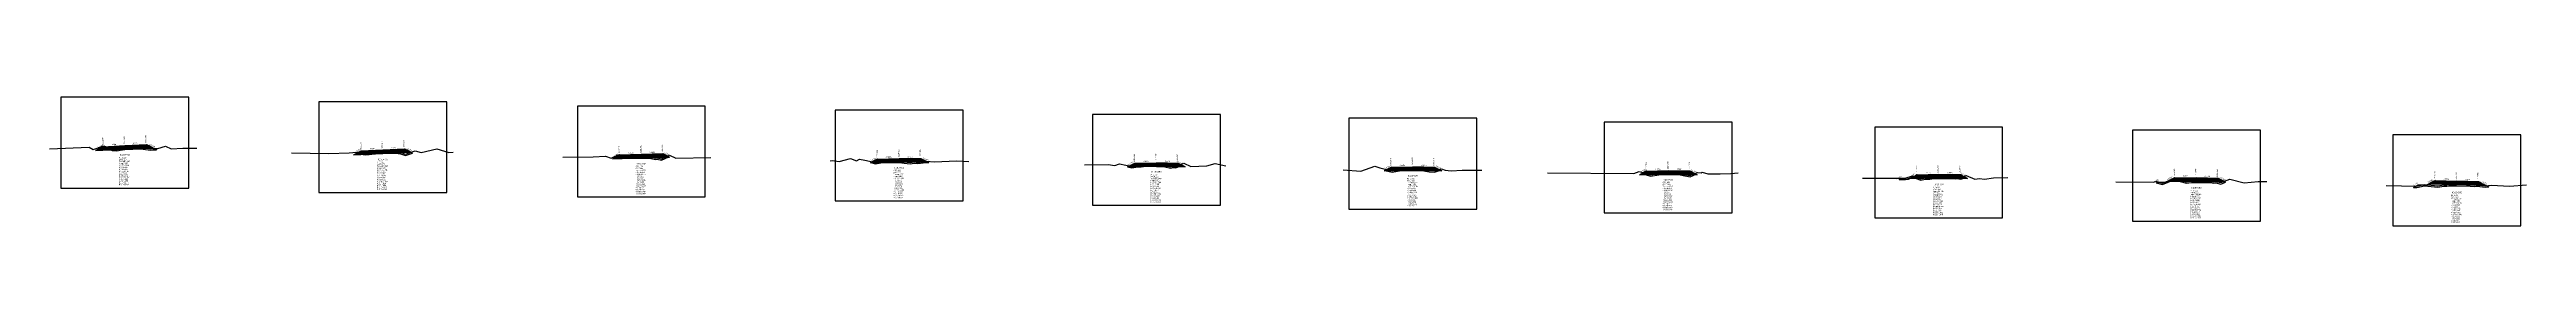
# Model space of a CAD drawing. Extents: x -7 to 78429, y 1189 to 1262.
# Drawn here: x 48429 to 49004, y 1205 to 1235 of the extents above; entities that cross this region are included whole.
import ezdxf
from ezdxf.enums import TextEntityAlignment as Align

# ---------------------------------------------------------------- set-up
doc = ezdxf.new("R2010")
doc.units = 0

msp = doc.modelspace()

# ---------------------------------------------------------------- linework, layer by layer
at = {"layer": 'A4_BORDER', "color": 7}
for points in [[(48431.28, 1213.599), (48460.98, 1213.599), (48460.98, 1234.599), (48431.28, 1234.599), (48431.28, 1213.599)], [(48491.166, 1212.538), (48520.866, 1212.538), (48520.866, 1233.538), (48491.166, 1233.538), (48491.166, 1212.538)], [(48551.177, 1211.547), (48580.877, 1211.547), (48580.877, 1232.547), (48551.177, 1232.547), (48551.177, 1211.547)], [(48611.046, 1210.617), (48640.746, 1210.617), (48640.746, 1231.617), (48611.046, 1231.617), (48611.046, 1210.617)], [(48670.766, 1209.646), (48700.466, 1209.646), (48700.466, 1230.646), (48670.766, 1230.646), (48670.766, 1209.646)], [(48730.295, 1208.733), (48759.995, 1208.733), (48759.995, 1229.733), (48730.295, 1229.733), (48730.295, 1208.733)], [(48789.585, 1207.842), (48819.285, 1207.842), (48819.285, 1228.842), (48789.585, 1228.842), (48789.585, 1207.842)], [(48852.359, 1206.715), (48882.059, 1206.715), (48882.059, 1227.715), (48852.359, 1227.715), (48852.359, 1206.715)], [(48912.184, 1205.957), (48941.884, 1205.957), (48941.884, 1226.957), (48912.184, 1226.957), (48912.184, 1205.957)], [(48972.654, 1204.882), (49002.354, 1204.882), (49002.354, 1225.882), (48972.654, 1225.882), (48972.654, 1204.882)]]:
    msp.add_lwpolyline(points, dxfattribs=at)
at = {"layer": 'CLEAR_GROUND', "color": 8}
for points in [[(48440.125, 1222.667), (48441.279, 1223.038), (48443.161, 1222.311), (48444.305, 1222.247), (48445.036, 1222.376), (48446.169, 1222.504), (48449.848, 1222.673), (48450.929, 1222.522), (48452.175, 1222.331), (48452.744, 1222.447), (48453.484, 1222.472)], [(48499.825, 1221.582), (48499.918, 1221.591), (48501.887, 1221.292), (48502.814, 1221.386), (48504.052, 1221.497), (48506.05, 1221.586), (48509.055, 1221.65), (48510.146, 1221.508), (48511.308, 1221.136), (48512.94, 1221.695)], [(48559.525, 1220.397), (48560.833, 1221.016), (48562.891, 1220.519), (48566.017, 1220.5), (48568.216, 1220.456), (48569.399, 1220.197), (48569.721, 1220.301), (48570.753, 1220.057), (48572.404, 1220.842)], [(48619.225, 1219.473), (48620.373, 1219.214), (48622.116, 1219.531), (48625.858, 1219.479), (48627.043, 1219.391), (48628.477, 1219.17), (48629.388, 1219.334), (48630.241, 1219.245), (48632.098, 1219.525), (48632.742, 1219.473)], [(48678.925, 1218.496), (48679.936, 1218.284), (48681.328, 1218.521), (48682.062, 1218.536), (48683.115, 1218.634), (48685.621, 1218.595), (48687.592, 1218.47), (48688.893, 1218.232), (48689.559, 1218.353), (48690.125, 1218.313), (48691.55, 1218.875)], [(48738.625, 1217.654), (48740.306, 1217.25), (48742.035, 1217.596), (48745.105, 1217.687), (48747.704, 1217.574), (48748.954, 1217.369), (48750.166, 1217.283), (48751.576, 1217.698)], [(48798.325, 1216.968), (48800.341, 1216.378), (48802.206, 1216.65), (48804.384, 1216.714), (48807.16, 1216.639), (48807.887, 1216.47), (48809.494, 1216.225), (48810.917, 1216.782)], [(48858.025, 1215.565), (48859.497, 1215.558), (48861.132, 1216.091), (48863.046, 1215.453), (48864.035, 1215.669), (48865.18, 1215.681), (48866.127, 1215.815), (48867.194, 1215.828), (48869.976, 1215.842), (48871.096, 1215.691), (48871.36, 1215.771), (48872.358, 1215.674), (48873.4, 1216.075)], [(48917.725, 1214.807), (48919.173, 1214.417), (48921.832, 1215.505), (48924.748, 1214.717), (48925.907, 1214.869), (48927.018, 1214.918), (48930.372, 1214.85), (48930.981, 1214.716), (48931.556, 1214.819), (48932.729, 1214.528), (48933.805, 1214.969)], [(48977.425, 1213.732), (48978.224, 1213.713), (48979.957, 1214.104), (48983.106, 1213.819), (48984.46, 1214.017), (48985.188, 1214.02), (48985.651, 1214.118), (48987.404, 1214.12), (48990.613, 1214.021), (48991.561, 1213.925), (48992.238, 1214.013), (48994.067, 1213.776), (48994.884, 1213.865)]]:
    msp.add_lwpolyline(points, dxfattribs=at)
at = {"layer": 'DESIGN_ROAD_TRIMMED', "color": 1}
for points in [[(48440.125, 1222.667), (48440.023, 1222.616), (48440.023, 1222.616), (48439.692, 1222.45), (48439.692, 1222.45), (48439.36, 1222.284), (48446.13, 1222.609), (48446.13, 1222.759), (48446.13, 1222.759), (48446.13, 1222.909), (48446.13, 1222.909), (48446.13, 1223.059), (48446.13, 1223.059), (48446.13, 1223.209), (48446.13, 1223.209), (48446.13, 1223.359), (48446.13, 1223.359), (48446.13, 1223.409), (48446.13, 1223.409), (48446.13, 1223.409), (48446.13, 1223.409), (48446.13, 1223.409), (48446.13, 1223.359), (48446.13, 1223.359), (48446.13, 1223.209), (48446.13, 1223.209), (48446.13, 1223.059), (48446.13, 1223.059), (48446.13, 1222.909), (48446.13, 1222.909), (48446.13, 1222.759), (48446.13, 1222.759), (48446.13, 1222.609), (48452.59, 1222.919), (48452.316, 1223.056), (48452.316, 1223.056), (48452.042, 1223.193), (48452.042, 1223.193), (48451.768, 1223.33), (48451.768, 1223.33), (48451.495, 1223.467), (48451.495, 1223.467), (48451.221, 1223.603), (48451.221, 1223.603), (48451.13, 1223.649), (48451.13, 1223.649), (48453.484, 1222.472)], [(48499.825, 1221.582), (48501.016, 1222.177), (48501.016, 1222.177), (48500.905, 1222.122), (48500.905, 1222.122), (48500.573, 1221.956), (48500.573, 1221.956), (48500.241, 1221.79), (48500.241, 1221.79), (48499.91, 1221.624), (48499.91, 1221.624), (48499.578, 1221.458), (48499.578, 1221.458), (48499.246, 1221.292), (48506.016, 1221.617), (48506.016, 1221.767), (48506.016, 1221.767), (48506.016, 1221.917), (48506.016, 1221.917), (48506.016, 1222.067), (48506.016, 1222.067), (48506.016, 1222.217), (48506.016, 1222.217), (48506.016, 1222.367), (48506.016, 1222.367), (48506.016, 1222.417), (48506.016, 1222.417), (48506.016, 1222.417), (48506.016, 1222.417), (48506.016, 1222.417), (48506.016, 1222.367), (48506.016, 1222.367), (48506.016, 1222.217), (48506.016, 1222.217), (48506.016, 1222.067), (48506.016, 1222.067), (48506.016, 1221.917), (48506.016, 1221.917), (48506.016, 1221.767), (48506.016, 1221.767), (48506.016, 1221.617), (48512.476, 1221.927), (48512.202, 1222.064), (48512.202, 1222.064), (48511.928, 1222.201), (48511.928, 1222.201), (48511.654, 1222.338), (48511.654, 1222.338), (48511.381, 1222.475), (48511.381, 1222.475), (48511.107, 1222.611), (48511.107, 1222.611), (48511.016, 1222.657), (48511.016, 1222.657), (48512.94, 1221.695)], [(48559.525, 1220.397), (48566.027, 1220.625), (48566.027, 1220.775), (48566.027, 1220.775), (48566.027, 1220.925), (48566.027, 1220.925), (48566.027, 1221.075), (48566.027, 1221.075), (48566.027, 1221.225), (48566.027, 1221.225), (48566.027, 1221.375), (48566.027, 1221.375), (48566.027, 1221.425), (48566.027, 1221.425), (48566.027, 1221.425), (48566.027, 1221.425), (48566.027, 1221.425), (48566.027, 1221.375), (48566.027, 1221.375), (48566.027, 1221.225), (48566.027, 1221.225), (48566.027, 1221.075), (48566.027, 1221.075), (48566.027, 1220.925), (48566.027, 1220.925), (48566.027, 1220.775), (48566.027, 1220.775), (48566.027, 1220.625), (48572.562, 1220.763), (48572.274, 1220.907), (48572.274, 1220.907), (48571.987, 1221.051), (48571.987, 1221.051), (48571.699, 1221.195), (48571.699, 1221.195), (48571.411, 1221.339), (48571.411, 1221.339), (48571.123, 1221.483), (48571.123, 1221.483), (48571.027, 1221.53), (48571.027, 1221.53), (48572.404, 1220.842)], [(48619.225, 1219.473), (48620.896, 1220.308), (48620.896, 1220.308), (48620.79, 1220.255), (48620.79, 1220.255), (48620.475, 1220.097), (48620.475, 1220.097), (48620.159, 1219.94), (48620.159, 1219.94), (48619.843, 1219.782), (48619.843, 1219.782), (48619.527, 1219.624), (48619.527, 1219.624), (48619.211, 1219.466), (48625.896, 1219.633), (48625.896, 1219.783), (48625.896, 1219.783), (48625.896, 1219.933), (48625.896, 1219.933), (48625.896, 1220.083), (48625.896, 1220.083), (48625.896, 1220.233), (48625.896, 1220.233), (48625.896, 1220.383), (48625.896, 1220.383), (48625.896, 1220.433), (48625.896, 1220.433), (48625.896, 1220.433), (48625.896, 1220.433), (48625.896, 1220.433), (48625.896, 1220.383), (48625.896, 1220.383), (48625.896, 1220.233), (48625.896, 1220.233), (48625.896, 1220.083), (48625.896, 1220.083), (48625.896, 1219.933), (48625.896, 1219.933), (48625.896, 1219.783), (48625.896, 1219.783), (48625.896, 1219.633), (48632.52, 1219.584), (48632.215, 1219.736), (48632.215, 1219.736), (48631.911, 1219.889), (48631.911, 1219.889), (48631.606, 1220.041), (48631.606, 1220.041), (48631.302, 1220.193), (48631.302, 1220.193), (48630.997, 1220.345), (48630.997, 1220.345), (48630.896, 1220.396), (48630.896, 1220.396), (48632.742, 1219.473)], [(48678.925, 1218.496), (48680.616, 1219.342), (48680.616, 1219.342), (48680.511, 1219.289), (48680.511, 1219.289), (48680.195, 1219.131), (48680.195, 1219.131), (48679.88, 1218.974), (48679.88, 1218.974), (48679.564, 1218.816), (48679.564, 1218.816), (48679.248, 1218.658), (48679.248, 1218.658), (48678.932, 1218.5), (48685.616, 1218.667), (48685.616, 1218.817), (48685.616, 1218.817), (48685.616, 1218.967), (48685.616, 1218.967), (48685.616, 1219.117), (48685.616, 1219.117), (48685.616, 1219.267), (48685.616, 1219.267), (48685.616, 1219.417), (48685.616, 1219.417), (48685.616, 1219.467), (48685.616, 1219.467), (48685.616, 1219.467), (48685.616, 1219.467), (48685.616, 1219.467), (48685.616, 1219.417), (48685.616, 1219.417), (48685.616, 1219.267), (48685.616, 1219.267), (48685.616, 1219.117), (48685.616, 1219.117), (48685.616, 1218.967), (48685.616, 1218.967), (48685.616, 1218.817), (48685.616, 1218.817), (48685.616, 1218.667), (48692.301, 1218.5), (48691.985, 1218.658), (48691.985, 1218.658), (48691.669, 1218.816), (48691.669, 1218.816), (48691.353, 1218.974), (48691.353, 1218.974), (48691.038, 1219.131), (48691.038, 1219.131), (48690.722, 1219.289), (48690.722, 1219.289), (48690.616, 1219.342), (48690.616, 1219.342), (48691.55, 1218.875)], [(48738.625, 1217.654), (48740.145, 1218.414), (48740.145, 1218.414), (48740.04, 1218.361), (48740.04, 1218.361), (48739.724, 1218.203), (48739.724, 1218.203), (48739.408, 1218.046), (48739.408, 1218.046), (48739.093, 1217.888), (48739.093, 1217.888), (48738.777, 1217.73), (48738.777, 1217.73), (48738.461, 1217.572), (48745.145, 1217.739), (48745.145, 1217.889), (48745.145, 1217.889), (48745.145, 1218.039), (48745.145, 1218.039), (48745.145, 1218.189), (48745.145, 1218.189), (48745.145, 1218.339), (48745.145, 1218.339), (48745.145, 1218.489), (48745.145, 1218.489), (48745.145, 1218.539), (48745.145, 1218.539), (48745.145, 1218.539), (48745.145, 1218.539), (48745.145, 1218.539), (48745.145, 1218.489), (48745.145, 1218.489), (48745.145, 1218.339), (48745.145, 1218.339), (48745.145, 1218.189), (48745.145, 1218.189), (48745.145, 1218.039), (48745.145, 1218.039), (48745.145, 1217.889), (48745.145, 1217.889), (48745.145, 1217.739), (48751.83, 1217.572), (48751.514, 1217.73), (48751.514, 1217.73), (48751.198, 1217.888), (48751.198, 1217.888), (48750.882, 1218.046), (48750.882, 1218.046), (48750.566, 1218.203), (48750.566, 1218.203), (48750.251, 1218.361), (48750.251, 1218.361), (48750.145, 1218.414), (48750.145, 1218.414), (48751.576, 1217.698)], [(48798.325, 1216.968), (48799.435, 1217.523), (48799.435, 1217.523), (48799.329, 1217.47), (48799.329, 1217.47), (48799.014, 1217.312), (48799.014, 1217.312), (48798.698, 1217.155), (48798.698, 1217.155), (48798.382, 1216.997), (48798.382, 1216.997), (48798.066, 1216.839), (48798.066, 1216.839), (48797.75, 1216.681), (48804.435, 1216.848), (48804.435, 1216.998), (48804.435, 1216.998), (48804.435, 1217.148), (48804.435, 1217.148), (48804.435, 1217.298), (48804.435, 1217.298), (48804.435, 1217.448), (48804.435, 1217.448), (48804.435, 1217.598), (48804.435, 1217.598), (48804.435, 1217.648), (48804.435, 1217.648), (48804.435, 1217.648), (48804.435, 1217.648), (48804.435, 1217.648), (48804.435, 1217.598), (48804.435, 1217.598), (48804.435, 1217.448), (48804.435, 1217.448), (48804.435, 1217.298), (48804.435, 1217.298), (48804.435, 1217.148), (48804.435, 1217.148), (48804.435, 1216.998), (48804.435, 1216.998), (48804.435, 1216.848), (48811.119, 1216.681), (48810.803, 1216.839), (48810.803, 1216.839), (48810.487, 1216.997), (48810.487, 1216.997), (48810.171, 1217.155), (48810.171, 1217.155), (48809.856, 1217.312), (48809.856, 1217.312), (48809.54, 1217.47), (48809.54, 1217.47), (48809.435, 1217.523), (48809.435, 1217.523), (48810.917, 1216.782)], [(48858.025, 1215.565), (48858.209, 1215.67), (48860.209, 1215.67), (48862.209, 1216.67), (48862.209, 1216.67), (48862.104, 1216.617), (48862.104, 1216.617), (48861.788, 1216.459), (48861.788, 1216.459), (48861.473, 1216.302), (48861.473, 1216.302), (48861.157, 1216.144), (48861.157, 1216.144), (48860.841, 1215.986), (48860.841, 1215.986), (48860.525, 1215.828), (48867.209, 1215.995), (48867.209, 1216.145), (48867.209, 1216.145), (48867.209, 1216.295), (48867.209, 1216.295), (48867.209, 1216.445), (48867.209, 1216.445), (48867.209, 1216.595), (48867.209, 1216.595), (48867.209, 1216.745), (48867.209, 1216.745), (48867.209, 1216.795), (48867.209, 1216.795), (48867.209, 1216.795), (48867.209, 1216.795), (48867.209, 1216.795), (48867.209, 1216.745), (48867.209, 1216.745), (48867.209, 1216.595), (48867.209, 1216.595), (48867.209, 1216.445), (48867.209, 1216.445), (48867.209, 1216.295), (48867.209, 1216.295), (48867.209, 1216.145), (48867.209, 1216.145), (48867.209, 1215.995), (48873.894, 1215.828), (48873.578, 1215.986), (48873.578, 1215.986), (48873.262, 1216.144), (48873.262, 1216.144), (48872.946, 1216.302), (48872.946, 1216.302), (48872.631, 1216.459), (48872.631, 1216.459), (48872.315, 1216.617), (48872.315, 1216.617), (48872.209, 1216.67), (48872.209, 1216.67), (48873.4, 1216.075)], [(48917.725, 1214.807), (48918.034, 1214.984), (48920.034, 1214.984), (48922.034, 1215.984), (48922.034, 1215.984), (48921.934, 1215.934), (48921.934, 1215.934), (48921.635, 1215.784), (48921.635, 1215.784), (48921.336, 1215.635), (48921.336, 1215.635), (48921.036, 1215.485), (48921.036, 1215.485), (48920.737, 1215.335), (48920.737, 1215.335), (48920.437, 1215.185), (48927.034, 1215.179), (48927.034, 1215.329), (48927.034, 1215.329), (48927.034, 1215.479), (48927.034, 1215.479), (48927.034, 1215.629), (48927.034, 1215.629), (48927.034, 1215.779), (48927.034, 1215.779), (48927.034, 1215.929), (48927.034, 1215.929), (48927.034, 1215.979), (48927.034, 1215.979), (48927.034, 1215.979), (48927.034, 1215.979), (48927.034, 1215.979), (48927.034, 1215.929), (48927.034, 1215.929), (48927.034, 1215.779), (48927.034, 1215.779), (48927.034, 1215.629), (48927.034, 1215.629), (48927.034, 1215.479), (48927.034, 1215.479), (48927.034, 1215.329), (48927.034, 1215.329), (48927.034, 1215.179), (48933.718, 1215.012), (48933.403, 1215.17), (48933.403, 1215.17), (48933.087, 1215.328), (48933.087, 1215.328), (48932.771, 1215.486), (48932.771, 1215.486), (48932.455, 1215.643), (48932.455, 1215.643), (48932.139, 1215.801), (48932.139, 1215.801), (48932.034, 1215.854), (48932.034, 1215.854), (48933.805, 1214.969)], [(48977.425, 1213.732), (48978.504, 1214.349), (48980.504, 1214.349), (48982.504, 1215.349), (48982.504, 1215.349), (48982.41, 1215.302), (48982.41, 1215.302), (48982.127, 1215.16), (48982.127, 1215.16), (48981.843, 1215.019), (48981.843, 1215.019), (48981.56, 1214.877), (48981.56, 1214.877), (48981.277, 1214.735), (48981.277, 1214.735), (48980.993, 1214.594), (48987.504, 1214.402), (48987.504, 1214.552), (48987.504, 1214.552), (48987.504, 1214.702), (48987.504, 1214.702), (48987.504, 1214.852), (48987.504, 1214.852), (48987.504, 1215.002), (48987.504, 1215.002), (48987.504, 1215.152), (48987.504, 1215.152), (48987.504, 1215.202), (48987.504, 1215.202), (48987.504, 1215.202), (48987.504, 1215.202), (48987.504, 1215.202), (48987.504, 1215.152), (48987.504, 1215.152), (48987.504, 1215.002), (48987.504, 1215.002), (48987.504, 1214.852), (48987.504, 1214.852), (48987.504, 1214.702), (48987.504, 1214.702), (48987.504, 1214.552), (48987.504, 1214.552), (48987.504, 1214.402), (48994.205, 1214.205), (48993.886, 1214.364), (48993.886, 1214.364), (48993.567, 1214.524), (48993.567, 1214.524), (48993.248, 1214.683), (48993.248, 1214.683), (48992.929, 1214.842), (48992.929, 1214.842), (48992.611, 1215.002), (48992.611, 1215.002), (48992.504, 1215.055), (48992.504, 1215.055), (48994.884, 1213.865)]]:
    msp.add_lwpolyline(points, dxfattribs=at)
at = {"layer": 'FINISHED_ROAD', "color": 2}
for points in [[(48441.13, 1223.169), (48441.13, 1223.169), (48446.13, 1223.409), (48451.13, 1223.649), (48451.13, 1223.649)], [(48501.016, 1222.177), (48501.016, 1222.177), (48506.016, 1222.417), (48511.016, 1222.657), (48511.016, 1222.657)], [(48561.027, 1221.249), (48561.027, 1221.249), (48566.027, 1221.425), (48571.027, 1221.53), (48571.027, 1221.53)], [(48620.896, 1220.308), (48620.896, 1220.308), (48625.896, 1220.433), (48630.896, 1220.396), (48630.896, 1220.396)], [(48680.616, 1219.342), (48680.616, 1219.342), (48685.616, 1219.467), (48690.616, 1219.342), (48690.616, 1219.342)], [(48740.145, 1218.414), (48740.145, 1218.414), (48745.145, 1218.539), (48750.145, 1218.414), (48750.145, 1218.414)], [(48799.435, 1217.523), (48799.435, 1217.523), (48804.435, 1217.648), (48809.435, 1217.523), (48809.435, 1217.523)], [(48858.209, 1215.67), (48860.209, 1215.67), (48862.209, 1216.67), (48862.209, 1216.67), (48867.209, 1216.795), (48872.209, 1216.67), (48872.209, 1216.67)], [(48918.034, 1214.984), (48920.034, 1214.984), (48922.034, 1215.984), (48922.034, 1215.984), (48927.034, 1215.979), (48932.034, 1215.854), (48932.034, 1215.854)], [(48978.504, 1214.349), (48980.504, 1214.349), (48982.504, 1215.349), (48982.504, 1215.349), (48987.504, 1215.202), (48992.504, 1215.055), (48992.504, 1215.055)]]:
    msp.add_lwpolyline(points, dxfattribs=at)
at = {"layer": 'LAYER_0', "color": 4}
for points in [[(48441.13, 1223.169), (48441.019, 1223.114), (48446.13, 1223.359), (48446.13, 1223.409)], [(48501.016, 1222.177), (48500.905, 1222.122), (48506.016, 1222.367), (48506.016, 1222.417)], [(48561.027, 1221.249), (48560.919, 1221.196), (48566.027, 1221.375), (48566.027, 1221.425)], [(48620.896, 1220.308), (48620.79, 1220.255), (48625.896, 1220.383), (48625.896, 1220.433)], [(48680.616, 1219.342), (48680.511, 1219.289), (48685.616, 1219.417), (48685.616, 1219.467)], [(48740.145, 1218.414), (48740.04, 1218.361), (48745.145, 1218.489), (48745.145, 1218.539)], [(48799.435, 1217.523), (48799.329, 1217.47), (48804.435, 1217.598), (48804.435, 1217.648)], [(48862.209, 1216.67), (48862.104, 1216.617), (48867.209, 1216.745), (48867.209, 1216.795)], [(48922.034, 1215.984), (48921.934, 1215.934), (48927.034, 1215.929), (48927.034, 1215.979)], [(48982.504, 1215.349), (48982.41, 1215.302), (48987.504, 1215.152), (48987.504, 1215.202)]]:
    msp.add_lwpolyline(points, dxfattribs=at)
at = {"layer": 'LAYER_1', "color": 4}
for points in [[(48441.019, 1223.114), (48440.687, 1222.948), (48446.13, 1223.209), (48446.13, 1223.359)], [(48500.905, 1222.122), (48500.573, 1221.956), (48506.016, 1222.217), (48506.016, 1222.367)], [(48560.919, 1221.196), (48560.597, 1221.034), (48566.027, 1221.225), (48566.027, 1221.375)], [(48620.79, 1220.255), (48620.475, 1220.097), (48625.896, 1220.233), (48625.896, 1220.383)], [(48680.511, 1219.289), (48680.195, 1219.131), (48685.616, 1219.267), (48685.616, 1219.417)], [(48740.04, 1218.361), (48739.724, 1218.203), (48745.145, 1218.339), (48745.145, 1218.489)], [(48799.329, 1217.47), (48799.014, 1217.312), (48804.435, 1217.448), (48804.435, 1217.598)], [(48862.104, 1216.617), (48861.788, 1216.459), (48867.209, 1216.595), (48867.209, 1216.745)], [(48921.934, 1215.934), (48921.635, 1215.784), (48927.034, 1215.779), (48927.034, 1215.929)], [(48982.41, 1215.302), (48982.127, 1215.16), (48987.504, 1215.002), (48987.504, 1215.152)]]:
    msp.add_lwpolyline(points, dxfattribs=at)
at = {"layer": 'LAYER_10', "color": 6}
for points in [[(48452.042, 1223.193), (48452.316, 1223.056), (48446.13, 1222.759), (48446.13, 1222.909)], [(48511.928, 1222.201), (48512.202, 1222.064), (48506.016, 1221.767), (48506.016, 1221.917)], [(48571.987, 1221.051), (48572.274, 1220.907), (48566.027, 1220.775), (48566.027, 1220.925)], [(48631.911, 1219.889), (48632.215, 1219.736), (48625.896, 1219.783), (48625.896, 1219.933)], [(48691.669, 1218.816), (48691.985, 1218.658), (48685.616, 1218.817), (48685.616, 1218.967)], [(48751.198, 1217.888), (48751.514, 1217.73), (48745.145, 1217.889), (48745.145, 1218.039)], [(48810.487, 1216.997), (48810.803, 1216.839), (48804.435, 1216.998), (48804.435, 1217.148)], [(48873.262, 1216.144), (48873.578, 1215.986), (48867.209, 1216.145), (48867.209, 1216.295)], [(48933.087, 1215.328), (48933.403, 1215.17), (48927.034, 1215.329), (48927.034, 1215.479)], [(48993.567, 1214.524), (48993.886, 1214.364), (48987.504, 1214.552), (48987.504, 1214.702)]]:
    msp.add_lwpolyline(points, dxfattribs=at)
at = {"layer": 'LAYER_11', "color": 6}
for points in [[(48452.316, 1223.056), (48452.59, 1222.919), (48446.13, 1222.609), (48446.13, 1222.759)], [(48512.202, 1222.064), (48512.476, 1221.927), (48506.016, 1221.617), (48506.016, 1221.767)], [(48572.274, 1220.907), (48572.562, 1220.763), (48566.027, 1220.625), (48566.027, 1220.775)], [(48632.215, 1219.736), (48632.52, 1219.584), (48625.896, 1219.633), (48625.896, 1219.783)], [(48691.985, 1218.658), (48692.301, 1218.5), (48685.616, 1218.667), (48685.616, 1218.817)], [(48751.514, 1217.73), (48751.83, 1217.572), (48745.145, 1217.739), (48745.145, 1217.889)], [(48810.803, 1216.839), (48811.119, 1216.681), (48804.435, 1216.848), (48804.435, 1216.998)], [(48873.578, 1215.986), (48873.894, 1215.828), (48867.209, 1215.995), (48867.209, 1216.145)], [(48933.403, 1215.17), (48933.718, 1215.012), (48927.034, 1215.179), (48927.034, 1215.329)], [(48993.886, 1214.364), (48994.205, 1214.205), (48987.504, 1214.402), (48987.504, 1214.552)]]:
    msp.add_lwpolyline(points, dxfattribs=at)
at = {"layer": 'LAYER_2', "color": 4}
for points in [[(48440.687, 1222.948), (48440.355, 1222.782), (48446.13, 1223.059), (48446.13, 1223.209)], [(48500.573, 1221.956), (48500.241, 1221.79), (48506.016, 1222.067), (48506.016, 1222.217)], [(48560.597, 1221.034), (48560.274, 1220.873), (48566.027, 1221.075), (48566.027, 1221.225)], [(48620.475, 1220.097), (48620.159, 1219.94), (48625.896, 1220.083), (48625.896, 1220.233)], [(48680.195, 1219.131), (48679.88, 1218.974), (48685.616, 1219.117), (48685.616, 1219.267)], [(48739.724, 1218.203), (48739.408, 1218.046), (48745.145, 1218.189), (48745.145, 1218.339)], [(48799.014, 1217.312), (48798.698, 1217.155), (48804.435, 1217.298), (48804.435, 1217.448)], [(48861.788, 1216.459), (48861.473, 1216.302), (48867.209, 1216.445), (48867.209, 1216.595)], [(48921.635, 1215.784), (48921.336, 1215.635), (48927.034, 1215.629), (48927.034, 1215.779)], [(48982.127, 1215.16), (48981.843, 1215.019), (48987.504, 1214.852), (48987.504, 1215.002)]]:
    msp.add_lwpolyline(points, dxfattribs=at)
at = {"layer": 'LAYER_3', "color": 4}
for points in [[(48440.355, 1222.782), (48440.023, 1222.616), (48446.13, 1222.909), (48446.13, 1223.059)], [(48500.241, 1221.79), (48499.91, 1221.624), (48506.016, 1221.917), (48506.016, 1222.067)], [(48560.274, 1220.873), (48559.952, 1220.712), (48566.027, 1220.925), (48566.027, 1221.075)], [(48620.159, 1219.94), (48619.843, 1219.782), (48625.896, 1219.933), (48625.896, 1220.083)], [(48679.88, 1218.974), (48679.564, 1218.816), (48685.616, 1218.967), (48685.616, 1219.117)], [(48739.408, 1218.046), (48739.093, 1217.888), (48745.145, 1218.039), (48745.145, 1218.189)], [(48798.698, 1217.155), (48798.382, 1216.997), (48804.435, 1217.148), (48804.435, 1217.298)], [(48861.473, 1216.302), (48861.157, 1216.144), (48867.209, 1216.295), (48867.209, 1216.445)], [(48921.336, 1215.635), (48921.036, 1215.485), (48927.034, 1215.479), (48927.034, 1215.629)], [(48981.843, 1215.019), (48981.56, 1214.877), (48987.504, 1214.702), (48987.504, 1214.852)]]:
    msp.add_lwpolyline(points, dxfattribs=at)
at = {"layer": 'LAYER_4', "color": 4}
for points in [[(48440.023, 1222.616), (48439.692, 1222.45), (48446.13, 1222.759), (48446.13, 1222.909)], [(48499.91, 1221.624), (48499.578, 1221.458), (48506.016, 1221.767), (48506.016, 1221.917)], [(48559.952, 1220.712), (48559.629, 1220.55), (48566.027, 1220.775), (48566.027, 1220.925)], [(48619.843, 1219.782), (48619.527, 1219.624), (48625.896, 1219.783), (48625.896, 1219.933)], [(48679.564, 1218.816), (48679.248, 1218.658), (48685.616, 1218.817), (48685.616, 1218.967)], [(48739.093, 1217.888), (48738.777, 1217.73), (48745.145, 1217.889), (48745.145, 1218.039)], [(48798.382, 1216.997), (48798.066, 1216.839), (48804.435, 1216.998), (48804.435, 1217.148)], [(48861.157, 1216.144), (48860.841, 1215.986), (48867.209, 1216.145), (48867.209, 1216.295)], [(48921.036, 1215.485), (48920.737, 1215.335), (48927.034, 1215.329), (48927.034, 1215.479)], [(48981.56, 1214.877), (48981.277, 1214.735), (48987.504, 1214.552), (48987.504, 1214.702)]]:
    msp.add_lwpolyline(points, dxfattribs=at)
at = {"layer": 'LAYER_5', "color": 4}
for points in [[(48439.692, 1222.45), (48439.36, 1222.284), (48446.13, 1222.609), (48446.13, 1222.759)], [(48499.578, 1221.458), (48499.246, 1221.292), (48506.016, 1221.617), (48506.016, 1221.767)], [(48559.629, 1220.55), (48559.306, 1220.389), (48566.027, 1220.625), (48566.027, 1220.775)], [(48619.527, 1219.624), (48619.211, 1219.466), (48625.896, 1219.633), (48625.896, 1219.783)], [(48679.248, 1218.658), (48678.932, 1218.5), (48685.616, 1218.667), (48685.616, 1218.817)], [(48738.777, 1217.73), (48738.461, 1217.572), (48745.145, 1217.739), (48745.145, 1217.889)], [(48798.066, 1216.839), (48797.75, 1216.681), (48804.435, 1216.848), (48804.435, 1216.998)], [(48860.841, 1215.986), (48860.525, 1215.828), (48867.209, 1215.995), (48867.209, 1216.145)], [(48920.737, 1215.335), (48920.437, 1215.185), (48927.034, 1215.179), (48927.034, 1215.329)], [(48981.277, 1214.735), (48980.993, 1214.594), (48987.504, 1214.402), (48987.504, 1214.552)]]:
    msp.add_lwpolyline(points, dxfattribs=at)
at = {"layer": 'LAYER_6', "color": 6}
for points in [[(48451.13, 1223.649), (48451.221, 1223.603), (48446.13, 1223.359), (48446.13, 1223.409)], [(48511.016, 1222.657), (48511.107, 1222.611), (48506.016, 1222.367), (48506.016, 1222.417)], [(48571.027, 1221.53), (48571.123, 1221.483), (48566.027, 1221.375), (48566.027, 1221.425)], [(48630.896, 1220.396), (48630.997, 1220.345), (48625.896, 1220.383), (48625.896, 1220.433)], [(48690.616, 1219.342), (48690.722, 1219.289), (48685.616, 1219.417), (48685.616, 1219.467)], [(48750.145, 1218.414), (48750.251, 1218.361), (48745.145, 1218.489), (48745.145, 1218.539)], [(48809.435, 1217.523), (48809.54, 1217.47), (48804.435, 1217.598), (48804.435, 1217.648)], [(48872.209, 1216.67), (48872.315, 1216.617), (48867.209, 1216.745), (48867.209, 1216.795)], [(48932.034, 1215.854), (48932.139, 1215.801), (48927.034, 1215.929), (48927.034, 1215.979)], [(48992.504, 1215.055), (48992.611, 1215.002), (48987.504, 1215.152), (48987.504, 1215.202)]]:
    msp.add_lwpolyline(points, dxfattribs=at)
at = {"layer": 'LAYER_7', "color": 6}
for points in [[(48451.221, 1223.603), (48451.495, 1223.467), (48446.13, 1223.209), (48446.13, 1223.359)], [(48511.107, 1222.611), (48511.381, 1222.475), (48506.016, 1222.217), (48506.016, 1222.367)], [(48571.123, 1221.483), (48571.411, 1221.339), (48566.027, 1221.225), (48566.027, 1221.375)], [(48630.997, 1220.345), (48631.302, 1220.193), (48625.896, 1220.233), (48625.896, 1220.383)], [(48690.722, 1219.289), (48691.038, 1219.131), (48685.616, 1219.267), (48685.616, 1219.417)], [(48750.251, 1218.361), (48750.566, 1218.203), (48745.145, 1218.339), (48745.145, 1218.489)], [(48809.54, 1217.47), (48809.856, 1217.312), (48804.435, 1217.448), (48804.435, 1217.598)], [(48872.315, 1216.617), (48872.631, 1216.459), (48867.209, 1216.595), (48867.209, 1216.745)], [(48932.139, 1215.801), (48932.455, 1215.643), (48927.034, 1215.779), (48927.034, 1215.929)], [(48992.611, 1215.002), (48992.929, 1214.842), (48987.504, 1215.002), (48987.504, 1215.152)]]:
    msp.add_lwpolyline(points, dxfattribs=at)
at = {"layer": 'LAYER_8', "color": 6}
for points in [[(48451.495, 1223.467), (48451.768, 1223.33), (48446.13, 1223.059), (48446.13, 1223.209)], [(48511.381, 1222.475), (48511.654, 1222.338), (48506.016, 1222.067), (48506.016, 1222.217)], [(48571.411, 1221.339), (48571.699, 1221.195), (48566.027, 1221.075), (48566.027, 1221.225)], [(48631.302, 1220.193), (48631.606, 1220.041), (48625.896, 1220.083), (48625.896, 1220.233)], [(48691.038, 1219.131), (48691.353, 1218.974), (48685.616, 1219.117), (48685.616, 1219.267)], [(48750.566, 1218.203), (48750.882, 1218.046), (48745.145, 1218.189), (48745.145, 1218.339)], [(48809.856, 1217.312), (48810.171, 1217.155), (48804.435, 1217.298), (48804.435, 1217.448)], [(48872.631, 1216.459), (48872.946, 1216.302), (48867.209, 1216.445), (48867.209, 1216.595)], [(48932.455, 1215.643), (48932.771, 1215.486), (48927.034, 1215.629), (48927.034, 1215.779)], [(48992.929, 1214.842), (48993.248, 1214.683), (48987.504, 1214.852), (48987.504, 1215.002)]]:
    msp.add_lwpolyline(points, dxfattribs=at)
at = {"layer": 'LAYER_9', "color": 6}
for points in [[(48451.768, 1223.33), (48452.042, 1223.193), (48446.13, 1222.909), (48446.13, 1223.059)], [(48511.654, 1222.338), (48511.928, 1222.201), (48506.016, 1221.917), (48506.016, 1222.067)], [(48571.699, 1221.195), (48571.987, 1221.051), (48566.027, 1220.925), (48566.027, 1221.075)], [(48631.606, 1220.041), (48631.911, 1219.889), (48625.896, 1219.933), (48625.896, 1220.083)], [(48691.353, 1218.974), (48691.669, 1218.816), (48685.616, 1218.967), (48685.616, 1219.117)], [(48750.882, 1218.046), (48751.198, 1217.888), (48745.145, 1218.039), (48745.145, 1218.189)], [(48810.171, 1217.155), (48810.487, 1216.997), (48804.435, 1217.148), (48804.435, 1217.298)], [(48872.946, 1216.302), (48873.262, 1216.144), (48867.209, 1216.295), (48867.209, 1216.445)], [(48932.771, 1215.486), (48933.087, 1215.328), (48927.034, 1215.479), (48927.034, 1215.629)], [(48993.248, 1214.683), (48993.567, 1214.524), (48987.504, 1214.702), (48987.504, 1214.852)]]:
    msp.add_lwpolyline(points, dxfattribs=at)
at = {"layer": 'NATURAL_GROUND', "color": 3}
for points in [[(48428.652, 1222.647), (48437.869, 1223.034), (48438.749, 1222.539), (48441.289, 1223.356), (48443.225, 1222.608), (48444.287, 1222.549), (48444.993, 1222.673), (48446.146, 1222.803), (48449.862, 1222.974), (48450.973, 1222.819), (48452.168, 1222.636), (48452.709, 1222.746), (48453.816, 1222.783), (48455.537, 1223.31), (48456.856, 1222.664), (48459.571, 1222.849), (48462.863, 1222.863)], [(48484.852, 1221.764), (48493.521, 1221.583), (48498.213, 1221.725), (48499.926, 1221.893), (48501.895, 1221.594), (48502.786, 1221.685), (48504.032, 1221.796), (48506.04, 1221.886), (48509.072, 1221.95), (48510.212, 1221.802), (48511.305, 1221.452), (48513.515, 1222.209), (48514.935, 1221.84), (48518.544, 1222.656), (48521.325, 1221.85), (48522.334, 1221.868)], [(48547.773, 1220.761), (48554.843, 1220.835), (48557.689, 1220.958), (48558.999, 1220.479), (48560.8, 1221.333), (48562.928, 1220.819), (48566.021, 1220.8), (48568.251, 1220.755), (48569.384, 1220.507), (48569.708, 1220.612), (48570.719, 1220.373), (48572.552, 1221.244), (48574.031, 1220.55), (48582.172, 1220.697)], [(48609.867, 1219.865), (48610.319, 1219.937), (48611.997, 1219.713), (48614.576, 1220.444), (48615.952, 1219.926), (48616.702, 1220.259), (48617.93, 1220.073), (48620.38, 1219.52), (48622.091, 1219.831), (48625.871, 1219.779), (48627.077, 1219.69), (48628.473, 1219.474), (48629.377, 1219.637), (48630.234, 1219.547), (48632.088, 1219.827), (48634.15, 1219.66), (48639.129, 1219.922), (48642.057, 1219.752)], [(48668.897, 1218.945), (48674.384, 1219.035), (48675.939, 1218.804), (48676.999, 1219.207), (48679.941, 1218.59), (48681.299, 1218.821), (48682.045, 1218.835), (48683.103, 1218.934), (48685.632, 1218.895), (48687.628, 1218.768), (48688.893, 1218.537), (48689.542, 1218.655), (48690.078, 1218.617), (48691.949, 1219.355), (48693.572, 1218.571), (48697.274, 1218.73), (48699.265, 1219.256), (48701.738, 1218.749)], [(48728.932, 1217.789), (48733.087, 1217.516), (48736.274, 1218.627), (48737.468, 1218.241), (48740.312, 1217.557), (48742.001, 1217.895), (48745.107, 1217.987), (48747.735, 1217.873), (48748.989, 1217.667), (48750.133, 1217.586), (48751.774, 1218.07), (48752.676, 1217.767), (48754.004, 1217.594), (48756.622, 1217.773), (48761.189, 1217.727)], [(48776.43, 1217.088), (48796.447, 1216.998), (48797.709, 1217.461), (48800.363, 1216.684), (48802.18, 1216.949), (48804.384, 1217.014), (48807.199, 1216.938), (48807.944, 1216.764), (48809.46, 1216.534), (48811.226, 1217.225), (48812.04, 1217.091), (48812.305, 1217.247), (48813.612, 1216.872), (48816.452, 1216.882), (48818.96, 1216.976), (48820.659, 1217.151)], [(48849.555, 1215.895), (48849.574, 1215.901), (48859.45, 1215.859), (48861.133, 1216.407), (48863.062, 1215.763), (48864.001, 1215.969), (48865.157, 1215.981), (48866.104, 1216.115), (48867.191, 1216.128), (48869.995, 1216.142), (48871.071, 1215.997), (48871.33, 1216.075), (48872.316, 1215.98), (48873.624, 1216.483), (48875.567, 1215.651), (48876.72, 1215.778), (48877.843, 1215.642), (48879.967, 1215.975), (48883.234, 1216.039)], [(48908.306, 1215.018), (48917.117, 1214.992), (48917.598, 1215.152), (48919.153, 1214.733), (48921.812, 1215.821), (48924.768, 1215.022), (48925.881, 1215.168), (48927.014, 1215.218), (48930.407, 1215.15), (48930.987, 1215.022), (48931.566, 1215.125), (48932.706, 1214.843), (48934.771, 1215.688), (48938.127, 1214.794), (48941.408, 1215.128), (48943.358, 1215.128)], [(48971.094, 1214.185), (48978.194, 1214.014), (48979.937, 1214.408), (48983.097, 1214.121), (48984.437, 1214.317), (48985.155, 1214.32), (48985.619, 1214.418), (48987.408, 1214.42), (48990.632, 1214.321), (48991.556, 1214.227), (48992.238, 1214.315), (48994.07, 1214.078), (48995.517, 1214.236), (48999.682, 1214.041), (49003.656, 1214.326)]]:
    msp.add_lwpolyline(points, dxfattribs=at)
at = {"layer": 'STRUCTURE_LEFT', "color": 4}
for points in [[(48441.13, 1223.169), (48441.019, 1223.114), (48441.019, 1223.114), (48440.687, 1222.948), (48440.687, 1222.948), (48440.355, 1222.782), (48440.355, 1222.782), (48440.023, 1222.616), (48440.023, 1222.616), (48439.692, 1222.45), (48439.692, 1222.45), (48439.36, 1222.284), (48446.13, 1222.609), (48446.13, 1222.759), (48446.13, 1222.759), (48446.13, 1222.909), (48446.13, 1222.909), (48446.13, 1223.059), (48446.13, 1223.059), (48446.13, 1223.209), (48446.13, 1223.209), (48446.13, 1223.359), (48446.13, 1223.359), (48446.13, 1223.409), (48446.13, 1223.409)], [(48501.016, 1222.177), (48500.905, 1222.122), (48500.905, 1222.122), (48500.573, 1221.956), (48500.573, 1221.956), (48500.241, 1221.79), (48500.241, 1221.79), (48499.91, 1221.624), (48499.91, 1221.624), (48499.578, 1221.458), (48499.578, 1221.458), (48499.246, 1221.292), (48506.016, 1221.617), (48506.016, 1221.767), (48506.016, 1221.767), (48506.016, 1221.917), (48506.016, 1221.917), (48506.016, 1222.067), (48506.016, 1222.067), (48506.016, 1222.217), (48506.016, 1222.217), (48506.016, 1222.367), (48506.016, 1222.367), (48506.016, 1222.417), (48506.016, 1222.417)], [(48561.027, 1221.249), (48560.919, 1221.196), (48560.919, 1221.196), (48560.597, 1221.034), (48560.597, 1221.034), (48560.274, 1220.873), (48560.274, 1220.873), (48559.952, 1220.712), (48559.952, 1220.712), (48559.629, 1220.55), (48559.629, 1220.55), (48559.306, 1220.389), (48566.027, 1220.625), (48566.027, 1220.775), (48566.027, 1220.775), (48566.027, 1220.925), (48566.027, 1220.925), (48566.027, 1221.075), (48566.027, 1221.075), (48566.027, 1221.225), (48566.027, 1221.225), (48566.027, 1221.375), (48566.027, 1221.375), (48566.027, 1221.425), (48566.027, 1221.425)], [(48620.896, 1220.308), (48620.79, 1220.255), (48620.79, 1220.255), (48620.475, 1220.097), (48620.475, 1220.097), (48620.159, 1219.94), (48620.159, 1219.94), (48619.843, 1219.782), (48619.843, 1219.782), (48619.527, 1219.624), (48619.527, 1219.624), (48619.211, 1219.466), (48625.896, 1219.633), (48625.896, 1219.783), (48625.896, 1219.783), (48625.896, 1219.933), (48625.896, 1219.933), (48625.896, 1220.083), (48625.896, 1220.083), (48625.896, 1220.233), (48625.896, 1220.233), (48625.896, 1220.383), (48625.896, 1220.383), (48625.896, 1220.433), (48625.896, 1220.433)], [(48680.616, 1219.342), (48680.511, 1219.289), (48680.511, 1219.289), (48680.195, 1219.131), (48680.195, 1219.131), (48679.88, 1218.974), (48679.88, 1218.974), (48679.564, 1218.816), (48679.564, 1218.816), (48679.248, 1218.658), (48679.248, 1218.658), (48678.932, 1218.5), (48685.616, 1218.667), (48685.616, 1218.817), (48685.616, 1218.817), (48685.616, 1218.967), (48685.616, 1218.967), (48685.616, 1219.117), (48685.616, 1219.117), (48685.616, 1219.267), (48685.616, 1219.267), (48685.616, 1219.417), (48685.616, 1219.417), (48685.616, 1219.467), (48685.616, 1219.467)], [(48740.145, 1218.414), (48740.04, 1218.361), (48740.04, 1218.361), (48739.724, 1218.203), (48739.724, 1218.203), (48739.408, 1218.046), (48739.408, 1218.046), (48739.093, 1217.888), (48739.093, 1217.888), (48738.777, 1217.73), (48738.777, 1217.73), (48738.461, 1217.572), (48745.145, 1217.739), (48745.145, 1217.889), (48745.145, 1217.889), (48745.145, 1218.039), (48745.145, 1218.039), (48745.145, 1218.189), (48745.145, 1218.189), (48745.145, 1218.339), (48745.145, 1218.339), (48745.145, 1218.489), (48745.145, 1218.489), (48745.145, 1218.539), (48745.145, 1218.539)], [(48799.435, 1217.523), (48799.329, 1217.47), (48799.329, 1217.47), (48799.014, 1217.312), (48799.014, 1217.312), (48798.698, 1217.155), (48798.698, 1217.155), (48798.382, 1216.997), (48798.382, 1216.997), (48798.066, 1216.839), (48798.066, 1216.839), (48797.75, 1216.681), (48804.435, 1216.848), (48804.435, 1216.998), (48804.435, 1216.998), (48804.435, 1217.148), (48804.435, 1217.148), (48804.435, 1217.298), (48804.435, 1217.298), (48804.435, 1217.448), (48804.435, 1217.448), (48804.435, 1217.598), (48804.435, 1217.598), (48804.435, 1217.648), (48804.435, 1217.648)], [(48862.209, 1216.67), (48862.104, 1216.617), (48862.104, 1216.617), (48861.788, 1216.459), (48861.788, 1216.459), (48861.473, 1216.302), (48861.473, 1216.302), (48861.157, 1216.144), (48861.157, 1216.144), (48860.841, 1215.986), (48860.841, 1215.986), (48860.525, 1215.828), (48867.209, 1215.995), (48867.209, 1216.145), (48867.209, 1216.145), (48867.209, 1216.295), (48867.209, 1216.295), (48867.209, 1216.445), (48867.209, 1216.445), (48867.209, 1216.595), (48867.209, 1216.595), (48867.209, 1216.745), (48867.209, 1216.745), (48867.209, 1216.795), (48867.209, 1216.795)], [(48922.034, 1215.984), (48921.934, 1215.934), (48921.934, 1215.934), (48921.635, 1215.784), (48921.635, 1215.784), (48921.336, 1215.635), (48921.336, 1215.635), (48921.036, 1215.485), (48921.036, 1215.485), (48920.737, 1215.335), (48920.737, 1215.335), (48920.437, 1215.185), (48927.034, 1215.179), (48927.034, 1215.329), (48927.034, 1215.329), (48927.034, 1215.479), (48927.034, 1215.479), (48927.034, 1215.629), (48927.034, 1215.629), (48927.034, 1215.779), (48927.034, 1215.779), (48927.034, 1215.929), (48927.034, 1215.929), (48927.034, 1215.979), (48927.034, 1215.979)], [(48982.504, 1215.349), (48982.41, 1215.302), (48982.41, 1215.302), (48982.127, 1215.16), (48982.127, 1215.16), (48981.843, 1215.019), (48981.843, 1215.019), (48981.56, 1214.877), (48981.56, 1214.877), (48981.277, 1214.735), (48981.277, 1214.735), (48980.993, 1214.594), (48987.504, 1214.402), (48987.504, 1214.552), (48987.504, 1214.552), (48987.504, 1214.702), (48987.504, 1214.702), (48987.504, 1214.852), (48987.504, 1214.852), (48987.504, 1215.002), (48987.504, 1215.002), (48987.504, 1215.152), (48987.504, 1215.152), (48987.504, 1215.202), (48987.504, 1215.202)]]:
    msp.add_lwpolyline(points, dxfattribs=at)
at = {"layer": 'STRUCTURE_RIGHT', "color": 6}
for points in [[(48446.13, 1223.409), (48446.13, 1223.409), (48446.13, 1223.359), (48446.13, 1223.359), (48446.13, 1223.209), (48446.13, 1223.209), (48446.13, 1223.059), (48446.13, 1223.059), (48446.13, 1222.909), (48446.13, 1222.909), (48446.13, 1222.759), (48446.13, 1222.759), (48446.13, 1222.609), (48452.59, 1222.919), (48452.316, 1223.056), (48452.316, 1223.056), (48452.042, 1223.193), (48452.042, 1223.193), (48451.768, 1223.33), (48451.768, 1223.33), (48451.495, 1223.467), (48451.495, 1223.467), (48451.221, 1223.603), (48451.221, 1223.603), (48451.13, 1223.649)], [(48506.016, 1222.417), (48506.016, 1222.417), (48506.016, 1222.367), (48506.016, 1222.367), (48506.016, 1222.217), (48506.016, 1222.217), (48506.016, 1222.067), (48506.016, 1222.067), (48506.016, 1221.917), (48506.016, 1221.917), (48506.016, 1221.767), (48506.016, 1221.767), (48506.016, 1221.617), (48512.476, 1221.927), (48512.202, 1222.064), (48512.202, 1222.064), (48511.928, 1222.201), (48511.928, 1222.201), (48511.654, 1222.338), (48511.654, 1222.338), (48511.381, 1222.475), (48511.381, 1222.475), (48511.107, 1222.611), (48511.107, 1222.611), (48511.016, 1222.657)], [(48566.027, 1221.425), (48566.027, 1221.425), (48566.027, 1221.375), (48566.027, 1221.375), (48566.027, 1221.225), (48566.027, 1221.225), (48566.027, 1221.075), (48566.027, 1221.075), (48566.027, 1220.925), (48566.027, 1220.925), (48566.027, 1220.775), (48566.027, 1220.775), (48566.027, 1220.625), (48572.562, 1220.763), (48572.274, 1220.907), (48572.274, 1220.907), (48571.987, 1221.051), (48571.987, 1221.051), (48571.699, 1221.195), (48571.699, 1221.195), (48571.411, 1221.339), (48571.411, 1221.339), (48571.123, 1221.483), (48571.123, 1221.483), (48571.027, 1221.53)], [(48625.896, 1220.433), (48625.896, 1220.433), (48625.896, 1220.383), (48625.896, 1220.383), (48625.896, 1220.233), (48625.896, 1220.233), (48625.896, 1220.083), (48625.896, 1220.083), (48625.896, 1219.933), (48625.896, 1219.933), (48625.896, 1219.783), (48625.896, 1219.783), (48625.896, 1219.633), (48632.52, 1219.584), (48632.215, 1219.736), (48632.215, 1219.736), (48631.911, 1219.889), (48631.911, 1219.889), (48631.606, 1220.041), (48631.606, 1220.041), (48631.302, 1220.193), (48631.302, 1220.193), (48630.997, 1220.345), (48630.997, 1220.345), (48630.896, 1220.396)], [(48685.616, 1219.467), (48685.616, 1219.467), (48685.616, 1219.417), (48685.616, 1219.417), (48685.616, 1219.267), (48685.616, 1219.267), (48685.616, 1219.117), (48685.616, 1219.117), (48685.616, 1218.967), (48685.616, 1218.967), (48685.616, 1218.817), (48685.616, 1218.817), (48685.616, 1218.667), (48692.301, 1218.5), (48691.985, 1218.658), (48691.985, 1218.658), (48691.669, 1218.816), (48691.669, 1218.816), (48691.353, 1218.974), (48691.353, 1218.974), (48691.038, 1219.131), (48691.038, 1219.131), (48690.722, 1219.289), (48690.722, 1219.289), (48690.616, 1219.342)], [(48745.145, 1218.539), (48745.145, 1218.539), (48745.145, 1218.489), (48745.145, 1218.489), (48745.145, 1218.339), (48745.145, 1218.339), (48745.145, 1218.189), (48745.145, 1218.189), (48745.145, 1218.039), (48745.145, 1218.039), (48745.145, 1217.889), (48745.145, 1217.889), (48745.145, 1217.739), (48751.83, 1217.572), (48751.514, 1217.73), (48751.514, 1217.73), (48751.198, 1217.888), (48751.198, 1217.888), (48750.882, 1218.046), (48750.882, 1218.046), (48750.566, 1218.203), (48750.566, 1218.203), (48750.251, 1218.361), (48750.251, 1218.361), (48750.145, 1218.414)], [(48804.435, 1217.648), (48804.435, 1217.648), (48804.435, 1217.598), (48804.435, 1217.598), (48804.435, 1217.448), (48804.435, 1217.448), (48804.435, 1217.298), (48804.435, 1217.298), (48804.435, 1217.148), (48804.435, 1217.148), (48804.435, 1216.998), (48804.435, 1216.998), (48804.435, 1216.848), (48811.119, 1216.681), (48810.803, 1216.839), (48810.803, 1216.839), (48810.487, 1216.997), (48810.487, 1216.997), (48810.171, 1217.155), (48810.171, 1217.155), (48809.856, 1217.312), (48809.856, 1217.312), (48809.54, 1217.47), (48809.54, 1217.47), (48809.435, 1217.523)], [(48867.209, 1216.795), (48867.209, 1216.795), (48867.209, 1216.745), (48867.209, 1216.745), (48867.209, 1216.595), (48867.209, 1216.595), (48867.209, 1216.445), (48867.209, 1216.445), (48867.209, 1216.295), (48867.209, 1216.295), (48867.209, 1216.145), (48867.209, 1216.145), (48867.209, 1215.995), (48873.894, 1215.828), (48873.578, 1215.986), (48873.578, 1215.986), (48873.262, 1216.144), (48873.262, 1216.144), (48872.946, 1216.302), (48872.946, 1216.302), (48872.631, 1216.459), (48872.631, 1216.459), (48872.315, 1216.617), (48872.315, 1216.617), (48872.209, 1216.67)], [(48927.034, 1215.979), (48927.034, 1215.979), (48927.034, 1215.929), (48927.034, 1215.929), (48927.034, 1215.779), (48927.034, 1215.779), (48927.034, 1215.629), (48927.034, 1215.629), (48927.034, 1215.479), (48927.034, 1215.479), (48927.034, 1215.329), (48927.034, 1215.329), (48927.034, 1215.179), (48933.718, 1215.012), (48933.403, 1215.17), (48933.403, 1215.17), (48933.087, 1215.328), (48933.087, 1215.328), (48932.771, 1215.486), (48932.771, 1215.486), (48932.455, 1215.643), (48932.455, 1215.643), (48932.139, 1215.801), (48932.139, 1215.801), (48932.034, 1215.854)], [(48987.504, 1215.202), (48987.504, 1215.202), (48987.504, 1215.152), (48987.504, 1215.152), (48987.504, 1215.002), (48987.504, 1215.002), (48987.504, 1214.852), (48987.504, 1214.852), (48987.504, 1214.702), (48987.504, 1214.702), (48987.504, 1214.552), (48987.504, 1214.552), (48987.504, 1214.402), (48994.205, 1214.205), (48993.886, 1214.364), (48993.886, 1214.364), (48993.567, 1214.524), (48993.567, 1214.524), (48993.248, 1214.683), (48993.248, 1214.683), (48992.929, 1214.842), (48992.929, 1214.842), (48992.611, 1215.002), (48992.611, 1215.002), (48992.504, 1215.055)]]:
    msp.add_lwpolyline(points, dxfattribs=at)

# ---------------------------------------------------------------- texts
at = {"layer": 'INFO_TEXT'}
for s, p in [('AT:2.233', (48444.78, 1220.499)), ('AW:1.218', (48444.78, 1220.049)), ('Topsoil:4.085', (48444.78, 1219.599)), ('L:top:0.253', (48444.78, 1219.149)), ('AT:2.060', (48504.666, 1219.438)), ('AW:0.278', (48504.666, 1218.988)), ('L:CRR:0.791', (48444.78, 1218.699)), ('L:C1:0.841', (48444.78, 1218.249)), ('L:C2:0.891', (48444.78, 1217.799)), ('L:G15:0.941', (48444.78, 1217.349)), ('L:G7:0.991', (48444.78, 1216.899)), ('R:top:0.252', (48444.78, 1216.449)), ('R:CRR:0.784', (48444.78, 1215.999)), ('R:C1:0.825', (48444.78, 1215.549)), ('R:C2:0.866', (48444.78, 1215.099)), ('R:G15:0.907', (48444.78, 1214.649)), ('R:G17:0.948', (48444.78, 1214.199)), ('Topsoil:3.993', (48504.666, 1218.538)), ('L:top:0.253', (48504.666, 1218.088)), ('L:CRR:0.791', (48504.666, 1217.638)), ('L:C1:0.841', (48504.666, 1217.188)), ('L:C2:0.891', (48504.666, 1216.738)), ('L:G15:0.941', (48504.666, 1216.288)), ('L:G7:0.991', (48504.666, 1215.838)), ('R:top:0.252', (48504.666, 1215.388)), ('R:CRR:0.784', (48504.666, 1214.938)), ('R:C1:0.825', (48504.666, 1214.488)), ('R:C2:0.866', (48504.666, 1214.038)), ('R:G15:0.907', (48504.666, 1213.588)), ('R:G17:0.948', (48504.666, 1213.138)), ('AT:2.174', (48564.677, 1218.447)), ('AW:0.984', (48564.677, 1217.997)), ('Topsoil:3.998', (48564.677, 1217.547)), ('L:top:0.253', (48564.677, 1217.097)), ('L:CRR:0.790', (48564.677, 1216.647)), ('L:C1:0.839', (48564.677, 1216.197)), ('L:C2:0.887', (48564.677, 1215.747)), ('L:G15:0.936', (48564.677, 1215.297)), ('L:G7:0.984', (48564.677, 1214.847)), ('R:top:0.252', (48564.677, 1214.397)), ('R:CRR:0.786', (48564.677, 1213.947)), ('R:C1:0.829', (48564.677, 1213.497)), ('R:C2:0.872', (48564.677, 1213.047)), ('AT:2.452', (48624.546, 1217.517)), ('AW:0.000', (48624.546, 1217.067)), ('Topsoil:4.091', (48624.546, 1216.617)), ('L:top:0.253', (48624.546, 1216.167)), ('L:CRR:0.789', (48624.546, 1215.717)), ('L:C1:0.837', (48624.546, 1215.267)), ('L:C2:0.884', (48624.546, 1214.817)), ('L:G15:0.932', (48624.546, 1214.367)), ('L:G7:0.979', (48624.546, 1213.917)), ('R:top:0.253', (48624.546, 1213.467)), ('R:CRR:0.788', (48624.546, 1213.017)), ('AT:1.354', (48684.266, 1216.546)), ('AW:0.302', (48684.266, 1216.096)), ('Topsoil:3.845', (48684.266, 1215.646)), ('L:top:0.253', (48684.266, 1215.196)), ('L:CRR:0.789', (48684.266, 1214.746)), ('L:C1:0.837', (48684.266, 1214.296)), ('L:C2:0.884', (48684.266, 1213.846)), ('L:G15:0.932', (48684.266, 1213.396)), ('AT:1.782', (48743.795, 1215.633)), ('AW:0.056', (48743.795, 1215.183)), ('Topsoil:3.935', (48743.795, 1214.733)), ('L:top:0.253', (48743.795, 1214.283)), ('L:CRR:0.789', (48743.795, 1213.833)), ('L:C1:0.837', (48743.795, 1213.383)), ('AT:2.458', (48803.085, 1214.742)), ('AW:0.216', (48803.085, 1214.292)), ('Topsoil:3.853', (48803.085, 1213.842)), ('L:top:0.253', (48803.085, 1213.392)), ('AT:2.191', (48865.859, 1213.615)), ('AW:0.357', (48865.859, 1213.165)), ('R:G15:0.916', (48564.677, 1212.597)), ('R:G17:0.959', (48564.677, 1212.147)), ('R:C1:0.834', (48624.546, 1212.567)), ('R:C2:0.879', (48624.546, 1212.117)), ('R:G15:0.925', (48624.546, 1211.667)), ('R:G17:0.971', (48624.546, 1211.217)), ('L:G7:0.979', (48684.266, 1212.946)), ('R:top:0.253', (48684.266, 1212.496)), ('R:CRR:0.789', (48684.266, 1212.046)), ('R:C1:0.837', (48684.266, 1211.596)), ('R:C2:0.884', (48684.266, 1211.146)), ('R:G15:0.932', (48684.266, 1210.696)), ('R:G17:0.979', (48684.266, 1210.246)), ('L:C2:0.884', (48743.795, 1212.933)), ('L:G15:0.932', (48743.795, 1212.483)), ('L:G7:0.979', (48743.795, 1212.033)), ('R:top:0.253', (48743.795, 1211.583)), ('R:CRR:0.789', (48743.795, 1211.133)), ('R:C1:0.837', (48743.795, 1210.683)), ('R:C2:0.884', (48743.795, 1210.233)), ('R:G15:0.932', (48743.795, 1209.783)), ('R:G17:0.979', (48743.795, 1209.333)), ('L:CRR:0.789', (48803.085, 1212.942)), ('L:C1:0.837', (48803.085, 1212.492)), ('L:C2:0.884', (48803.085, 1212.042)), ('L:G15:0.932', (48803.085, 1211.592)), ('L:G7:0.979', (48803.085, 1211.142)), ('R:top:0.253', (48803.085, 1210.692)), ('R:CRR:0.789', (48803.085, 1210.242)), ('R:C1:0.837', (48803.085, 1209.792)), ('R:C2:0.884', (48803.085, 1209.342)), ('R:G15:0.932', (48803.085, 1208.892)), ('R:G17:0.979', (48803.085, 1208.442)), ('Topsoil:4.710', (48865.859, 1212.715)), ('L:top:0.253', (48865.859, 1212.265)), ('L:CRR:0.789', (48865.859, 1211.815)), ('L:C1:0.837', (48865.859, 1211.365)), ('L:C2:0.884', (48865.859, 1210.915)), ('L:G15:0.932', (48865.859, 1210.465)), ('L:G7:0.979', (48865.859, 1210.015)), ('R:top:0.253', (48865.859, 1209.565)), ('R:CRR:0.789', (48865.859, 1209.115)), ('R:C1:0.837', (48865.859, 1208.665)), ('R:C2:0.884', (48865.859, 1208.215)), ('R:G15:0.932', (48865.859, 1207.765)), ('R:G17:0.979', (48865.859, 1207.315)), ('AT:4.135', (48925.684, 1212.857)), ('AW:0.317', (48925.684, 1212.407)), ('Topsoil:4.982', (48925.684, 1211.957)), ('L:top:0.252', (48925.684, 1211.507)), ('L:CRR:0.787', (48925.684, 1211.057)), ('L:C1:0.832', (48925.684, 1210.607)), ('L:C2:0.877', (48925.684, 1210.157)), ('L:G15:0.922', (48925.684, 1209.707)), ('L:G7:0.967', (48925.684, 1209.257)), ('R:top:0.253', (48925.684, 1208.807)), ('R:CRR:0.789', (48925.684, 1208.357)), ('R:C1:0.837', (48925.684, 1207.907)), ('R:C2:0.884', (48925.684, 1207.457)), ('AT:6.787', (48986.154, 1211.782)), ('AW:0.000', (48986.154, 1211.332)), ('Topsoil:5.272', (48986.154, 1210.882)), ('L:top:0.252', (48986.154, 1210.432)), ('L:CRR:0.785', (48986.154, 1209.982)), ('L:C1:0.828', (48986.154, 1209.532)), ('L:C2:0.870', (48986.154, 1209.082)), ('L:G15:0.913', (48986.154, 1208.632)), ('L:G7:0.955', (48986.154, 1208.182)), ('R:top:0.253', (48986.154, 1207.732)), ('R:CRR:0.790', (48986.154, 1207.282)), ('R:G15:0.932', (48925.684, 1207.007)), ('R:G17:0.979', (48925.684, 1206.557)), ('R:C1:0.838', (48986.154, 1206.832)), ('R:C2:0.885', (48986.154, 1206.382)), ('R:G15:0.933', (48986.154, 1205.932)), ('R:G17:0.981', (48986.154, 1205.482))]:
    msp.add_text(s, height=0.3, dxfattribs=at).set_placement(p)
at = {"layer": 'LEFT_TEXT_H'}
for s, p in [('1223.169', (48441.13, 1223.529)), ('1222.177', (48501.016, 1222.537)), ('1221.249', (48561.027, 1221.609)), ('1220.308', (48620.896, 1220.668)), ('1219.342', (48680.616, 1219.702)), ('1218.414', (48740.145, 1218.774)), ('1217.523', (48799.435, 1217.883)), ('1216.670', (48862.209, 1217.03)), ('1215.984', (48922.034, 1216.344)), ('1215.349', (48982.504, 1215.709))]:
    msp.add_text(s, height=0.3, rotation=90, dxfattribs=at).set_placement(p)
at = {"layer": 'POINT_TEXT_H'}
for s, p in [('1223.409', (48446.13, 1223.769)), ('1222.417', (48506.016, 1222.777)), ('1221.425', (48566.027, 1221.785)), ('1220.433', (48625.896, 1220.793)), ('1219.467', (48685.616, 1219.827)), ('1218.539', (48745.145, 1218.899)), ('1217.648', (48804.435, 1218.008)), ('1216.795', (48867.209, 1217.155)), ('1215.979', (48927.034, 1216.339)), ('1215.202', (48987.504, 1215.562))]:
    msp.add_text(s, height=0.3, rotation=90, dxfattribs=at).set_placement(p)
at = {"layer": 'RIGHT_TEXT_H'}
for s, p in [('1223.649', (48451.13, 1224.009)), ('1222.657', (48511.016, 1223.017)), ('1221.530', (48571.027, 1221.89)), ('1220.396', (48630.896, 1220.756)), ('1219.342', (48690.616, 1219.702)), ('1218.414', (48750.145, 1218.774)), ('1217.523', (48809.435, 1217.883)), ('1216.670', (48872.209, 1217.03)), ('1215.854', (48932.034, 1216.214)), ('1215.055', (48992.504, 1215.415))]:
    msp.add_text(s, height=0.3, rotation=90, dxfattribs=at).set_placement(p)
at = {"layer": 'SLOPE_left'}
for s, rotation, p in [('1:2.000', 26.565, (48440.547, 1223.079)), ('1:2.000', 26.565, (48500.34, 1222.04)), ('1:1.761', 29.588, (48560.187, 1220.98)), ('1:2.000', 26.565, (48619.98, 1220.051)), ('1:2.000', 26.565, (48679.69, 1219.08)), ('1:2.000', 26.565, (48739.305, 1218.195)), ('1:2.000', 26.565, (48798.799, 1217.407)), ('1:1.750', 29.745, (48858.028, 1215.774)), ('1:2.000', 26.565, (48861.129, 1216.331)), ('1:1.750', 29.745, (48917.79, 1215.052)), ('1:2.000', 26.565, (48920.954, 1215.645)), ('1:1.750', 29.745, (48977.876, 1214.197)), ('1:2.000', 26.565, (48981.424, 1215.01))]:
    msp.add_text(s, height=0.3, rotation=rotation, dxfattribs=at).set_placement(p, align=Align.BOTTOM_CENTER)
at = {"layer": 'SLOPE_right'}
for p in [(48452.387, 1223.221), (48512.058, 1222.337), (48571.796, 1221.347), (48631.9, 1220.095), (48691.164, 1219.27), (48750.941, 1218.217), (48810.256, 1217.313), (48872.885, 1216.533), (48933, 1215.572), (48993.775, 1214.621)]:
    msp.add_text('1:2.000', height=0.3, rotation=-26.565, dxfattribs=at).set_placement(p, align=Align.BOTTOM_CENTER)
at = {"layer": 'SLOPE_TEXT'}
for s, p in [('-4.80%', (48443.63, 1223.529)), ('4.80%', (48448.63, 1223.769)), ('-4.80%', (48503.516, 1222.537)), ('4.80%', (48508.516, 1222.777)), ('-3.51%', (48563.527, 1221.577)), ('2.11%', (48568.527, 1221.718)), ('-2.50%', (48623.396, 1220.611)), ('-0.74%', (48628.396, 1220.655)), ('-2.50%', (48683.116, 1219.645)), ('-2.50%', (48688.116, 1219.645)), ('-2.50%', (48742.645, 1218.716)), ('-2.50%', (48747.645, 1218.716)), ('-2.50%', (48801.935, 1217.825)), ('-2.50%', (48806.935, 1217.825)), ('-2.50%', (48864.709, 1216.973)), ('-2.50%', (48869.709, 1216.973)), ('9.68%', (48924.534, 1216.221)), ('-2.50%', (48929.534, 1216.157)), ('2.94%', (48985.004, 1215.516)), ('-2.94%', (48990.004, 1215.368))]:
    msp.add_text(s, height=0.3, dxfattribs=at).set_placement(p, align=Align.CENTER)
at = {"layer": 'STATION_TITLE'}
for s, p in [('K105+750', (48446.13, 1221.099)), ('K105+775', (48506.016, 1220.038)), ('K105+800', (48566.027, 1219.047)), ('K105+825', (48625.896, 1218.117)), ('K105+850', (48685.616, 1217.146)), ('K105+875', (48745.145, 1216.233)), ('K105+900', (48804.435, 1215.342)), ('K105+925', (48867.209, 1214.215)), ('K105+950', (48927.034, 1213.457)), ('K105+975', (48987.504, 1212.382))]:
    msp.add_text(s, height=0.36, dxfattribs=at).set_placement(p, align=Align.CENTER)

doc.saveas('drawing.dxf')
